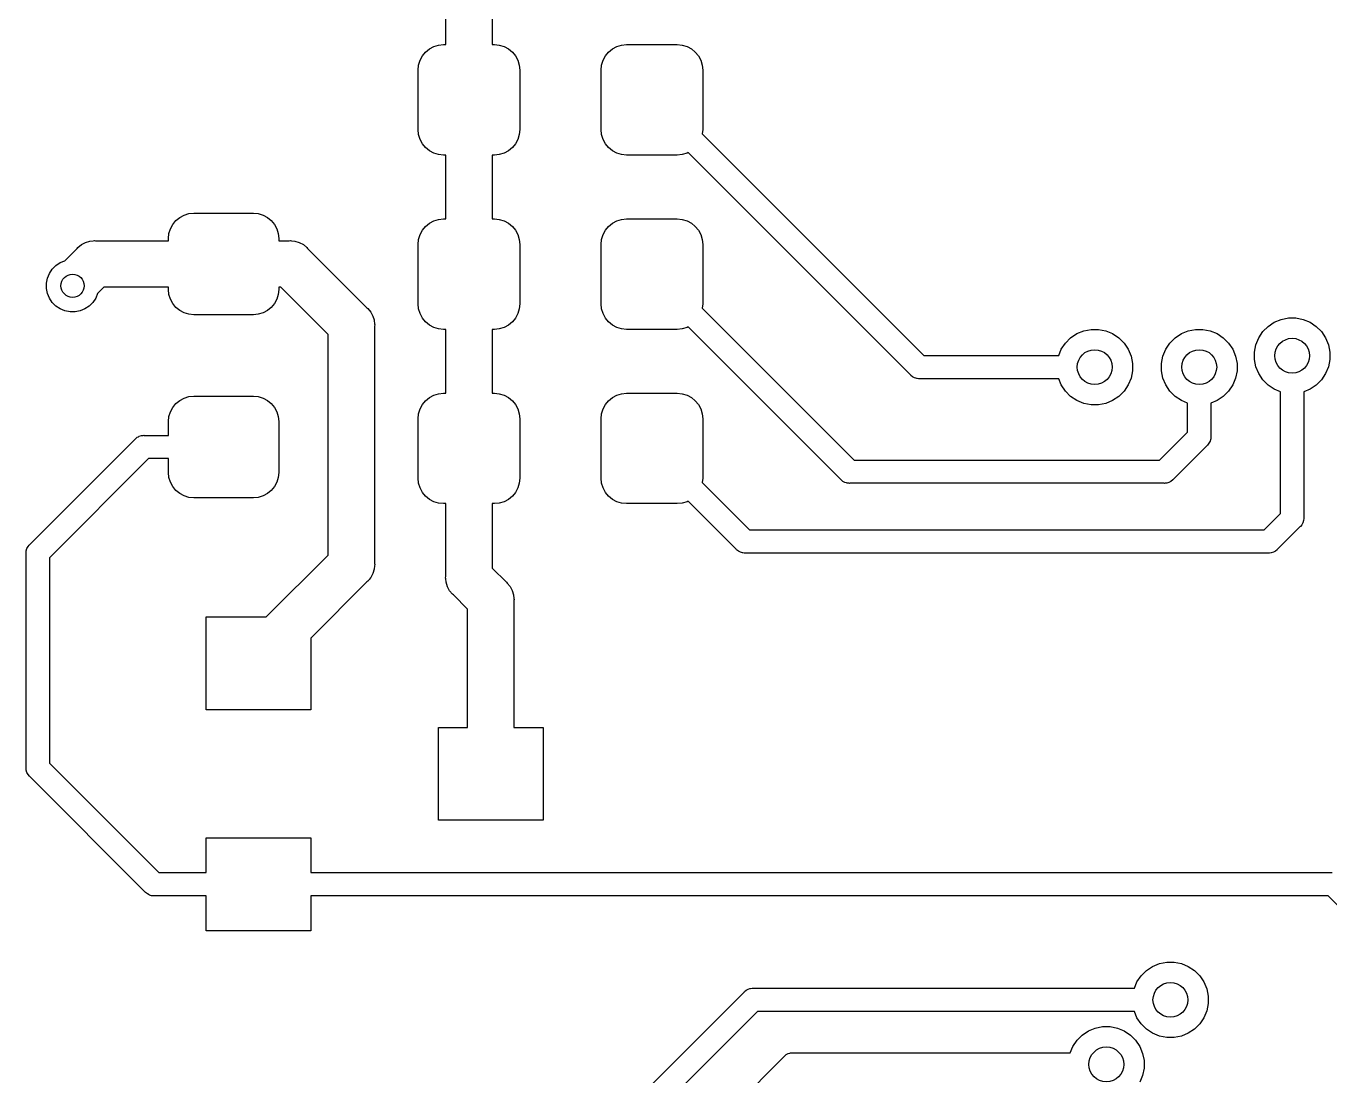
# Model space of a CAD drawing. Extents: x 1 to 84, y 1 to 137.
# Drawn here: x 1.4 to 12.62, y 57.5 to 66.53 of the extents above; entities that cross this region are included whole.
import ezdxf

# ---------------------------------------------------------------- set-up
doc = ezdxf.new("R2010")
doc.units = 0
doc.layers.add('BLACK', color=7, linetype='CONTINUOUS')

msp = doc.modelspace()

# ---------------------------------------------------------------- linework, layer by layer
at = {"layer": 'BLACK', "linetype": 'CONTINUOUS'}
for p, q in [((5.0125, 66.375), (5.0125, 66.925)), ((5.4125, 66.925), (5.4125, 66.375)), ((4.87222, 66.3381), (4.91004, 66.3583)), ((4.91004, 66.3583), (4.95107, 66.3708)), ((4.95107, 66.3708), (4.99375, 66.375)), ((4.99375, 66.375), (5.0125, 66.375)), ((5.4125, 66.375), (5.43125, 66.375)), ((5.43125, 66.375), (5.47393, 66.3708)), ((5.47393, 66.3708), (5.51496, 66.3583)), ((5.51496, 66.3583), (5.55278, 66.3381)), ((6.44722, 66.3381), (6.48504, 66.3583)), ((6.48504, 66.3583), (6.52607, 66.3708)), ((6.52607, 66.3708), (6.56875, 66.375)), ((6.56875, 66.375), (7.00625, 66.375)), ((7.00625, 66.375), (7.04893, 66.3708)), ((7.04893, 66.3708), (7.08996, 66.3583)), ((7.08996, 66.3583), (7.12778, 66.3381)), ((4.7792, 66.1989), (4.79165, 66.24)), ((4.79165, 66.24), (4.81187, 66.2778)), ((4.81187, 66.2778), (4.83907, 66.3109)), ((4.83907, 66.3109), (4.87222, 66.3381)), ((5.55278, 66.3381), (5.58593, 66.3109)), ((5.58593, 66.3109), (5.61313, 66.2778)), ((5.61313, 66.2778), (5.63335, 66.24)), ((5.63335, 66.24), (5.6458, 66.1989)), ((6.3542, 66.1989), (6.36665, 66.24)), ((6.36665, 66.24), (6.38687, 66.2778)), ((6.38687, 66.2778), (6.41407, 66.3109)), ((6.41407, 66.3109), (6.44722, 66.3381)), ((7.12778, 66.3381), (7.16093, 66.3109)), ((7.16093, 66.3109), (7.18813, 66.2778)), ((7.18813, 66.2778), (7.20835, 66.24)), ((7.20835, 66.24), (7.2208, 66.1989)), ((4.775, 66.1562), (4.7792, 66.1989)), ((4.775, 65.6437), (4.775, 66.1562)), ((5.6458, 66.1989), (5.65, 66.1562)), ((5.65, 66.1562), (5.65, 65.6437)), ((6.35, 66.1562), (6.3542, 66.1989)), ((6.35, 65.6437), (6.35, 66.1562)), ((7.2208, 66.1989), (7.225, 66.1562)), ((7.225, 66.1562), (7.225, 65.6437)), ((4.7792, 65.6011), (4.775, 65.6437)), ((4.79165, 65.56), (4.7792, 65.6011)), ((4.81187, 65.5222), (4.79165, 65.56)), ((5.63335, 65.56), (5.61313, 65.5222)), ((5.6458, 65.6011), (5.63335, 65.56)), ((5.65, 65.6437), (5.6458, 65.6011)), ((6.3542, 65.6011), (6.35, 65.6437)), ((6.36665, 65.56), (6.3542, 65.6011)), ((6.38687, 65.5222), (6.36665, 65.56)), ((7.225, 65.6437), (7.22143, 65.6075)), ((7.22143, 65.6075), (9.12892, 63.7)), ((4.83907, 65.4891), (4.81187, 65.5222)), ((4.87222, 65.4619), (4.83907, 65.4891)), ((4.91004, 65.4417), (4.87222, 65.4619)), ((5.55278, 65.4619), (5.51496, 65.4417)), ((5.58593, 65.4891), (5.55278, 65.4619)), ((5.61313, 65.5222), (5.58593, 65.4891)), ((6.41407, 65.4891), (6.38687, 65.5222)), ((6.44722, 65.4619), (6.41407, 65.4891)), ((6.48504, 65.4417), (6.44722, 65.4619)), ((7.09939, 65.4467), (7.08996, 65.4417)), ((9.01332, 63.5328), (7.09939, 65.4467)), ((4.95107, 65.4292), (4.91004, 65.4417)), ((4.99375, 65.425), (4.95107, 65.4292)), ((5.0125, 65.425), (4.99375, 65.425)), ((5.0125, 64.875), (5.0125, 65.425)), ((5.43125, 65.425), (5.4125, 65.425)), ((5.4125, 65.425), (5.4125, 64.875)), ((5.47393, 65.4292), (5.43125, 65.425)), ((5.51496, 65.4417), (5.47393, 65.4292)), ((6.52607, 65.4292), (6.48504, 65.4417)), ((6.56875, 65.425), (6.52607, 65.4292)), ((7.00625, 65.425), (6.56875, 65.425)), ((7.04893, 65.4292), (7.00625, 65.425)), ((7.08996, 65.4417), (7.04893, 65.4292)), ((2.68907, 64.8609), (2.72222, 64.8881)), ((2.72222, 64.8881), (2.76004, 64.9083)), ((2.76004, 64.9083), (2.80107, 64.9208)), ((2.80107, 64.9208), (2.84375, 64.925)), ((2.84375, 64.925), (3.35625, 64.925)), ((3.35625, 64.925), (3.39893, 64.9208)), ((3.39893, 64.9208), (3.43996, 64.9083)), ((3.43996, 64.9083), (3.47778, 64.8881)), ((3.47778, 64.8881), (3.51093, 64.8609)), ((2.6292, 64.7489), (2.64165, 64.79)), ((2.64165, 64.79), (2.66187, 64.8278)), ((2.66187, 64.8278), (2.68907, 64.8609)), ((3.51093, 64.8609), (3.53813, 64.8278)), ((3.53813, 64.8278), (3.55835, 64.79)), ((3.55835, 64.79), (3.5708, 64.7489)), ((4.79165, 64.74), (4.81187, 64.7778)), ((4.81187, 64.7778), (4.83907, 64.8109)), ((4.83907, 64.8109), (4.87222, 64.8381)), ((4.87222, 64.8381), (4.91004, 64.8583)), ((4.91004, 64.8583), (4.95107, 64.8708)), ((4.95107, 64.8708), (4.99375, 64.875)), ((4.99375, 64.875), (5.0125, 64.875)), ((5.4125, 64.875), (5.43125, 64.875)), ((5.43125, 64.875), (5.47393, 64.8708)), ((5.47393, 64.8708), (5.51496, 64.8583)), ((5.51496, 64.8583), (5.55278, 64.8381)), ((5.55278, 64.8381), (5.58593, 64.8109)), ((5.58593, 64.8109), (5.61313, 64.7778)), ((5.61313, 64.7778), (5.63335, 64.74)), ((6.36665, 64.74), (6.38687, 64.7778)), ((6.38687, 64.7778), (6.41407, 64.8109)), ((6.41407, 64.8109), (6.44722, 64.8381)), ((6.44722, 64.8381), (6.48504, 64.8583)), ((6.48504, 64.8583), (6.52607, 64.8708)), ((6.52607, 64.8708), (6.56875, 64.875)), ((6.56875, 64.875), (7.00625, 64.875)), ((7.00625, 64.875), (7.04893, 64.8708)), ((7.04893, 64.8708), (7.08996, 64.8583)), ((7.08996, 64.8583), (7.12778, 64.8381)), ((7.12778, 64.8381), (7.16093, 64.8109)), ((7.16093, 64.8109), (7.18813, 64.7778)), ((7.18813, 64.7778), (7.20835, 64.74)), ((1.87585, 64.6546), (1.91059, 64.6732)), ((1.91059, 64.6732), (1.94829, 64.6846)), ((1.94829, 64.6846), (1.97768, 64.6875)), ((1.97768, 64.6875), (1.97769, 64.6875)), ((1.97769, 64.6875), (1.9875, 64.6885)), ((1.9875, 64.6885), (1.99731, 64.6875)), ((1.99731, 64.6875), (2.625, 64.6875)), ((2.625, 64.7062), (2.6292, 64.7489)), ((2.625, 64.6875), (2.625, 64.7062)), ((3.5708, 64.7489), (3.575, 64.7062)), ((3.575, 64.7062), (3.575, 64.6875)), ((3.575, 64.6875), (3.66519, 64.6875)), ((3.66519, 64.6875), (3.675, 64.6885)), ((3.675, 64.6885), (3.68481, 64.6875)), ((3.68481, 64.6875), (3.68482, 64.6875)), ((3.68482, 64.6875), (3.71421, 64.6846)), ((3.71421, 64.6846), (3.75191, 64.6732)), ((3.75191, 64.6732), (3.78665, 64.6546)), ((4.775, 64.6562), (4.7792, 64.6989)), ((4.7792, 64.6989), (4.79165, 64.74)), ((5.63335, 64.74), (5.6458, 64.6989)), ((5.6458, 64.6989), (5.65, 64.6562)), ((6.35, 64.6562), (6.3542, 64.6989)), ((6.3542, 64.6989), (6.36665, 64.74)), ((7.20835, 64.74), (7.2208, 64.6989)), ((7.2208, 64.6989), (7.225, 64.6562)), ((1.7329, 64.5157), (1.83913, 64.622)), ((1.83913, 64.622), (1.84539, 64.6296)), ((1.84539, 64.6296), (1.87585, 64.6546)), ((3.78665, 64.6546), (3.8171, 64.6296)), ((3.8171, 64.6296), (3.82337, 64.622)), ((3.82337, 64.622), (4.33448, 64.1109)), ((4.775, 64.1437), (4.775, 64.6562)), ((5.65, 64.6562), (5.65, 64.1437)), ((6.35, 64.1437), (6.35, 64.6562)), ((7.225, 64.6562), (7.225, 64.1437)), ((1.60061, 64.4066), (1.62523, 64.4434)), ((1.62523, 64.4434), (1.65657, 64.4748)), ((1.65657, 64.4748), (1.69342, 64.4994)), ((1.69342, 64.4994), (1.7329, 64.5157)), ((1.575, 64.3222), (1.58365, 64.3656)), ((1.575, 64.2778), (1.575, 64.3222)), ((1.58365, 64.3656), (1.60061, 64.4066)), ((1.58365, 64.2344), (1.575, 64.2778)), ((1.60061, 64.1934), (1.58365, 64.2344)), ((2.01575, 64.2329), (1.99939, 64.1934)), ((2.07034, 64.2875), (2.01575, 64.2329)), ((2.625, 64.2875), (2.07034, 64.2875)), ((2.625, 64.2687), (2.625, 64.2875)), ((2.6292, 64.2261), (2.625, 64.2687)), ((2.64165, 64.185), (2.6292, 64.2261)), ((3.5708, 64.2261), (3.55835, 64.185)), ((3.575, 64.2687), (3.5708, 64.2261)), ((3.59216, 64.2875), (3.575, 64.2875)), ((3.575, 64.2875), (3.575, 64.2687)), ((4, 63.8797), (3.59216, 64.2875)), ((1.62523, 64.1566), (1.60061, 64.1934)), ((1.65657, 64.1252), (1.62523, 64.1566)), ((1.69342, 64.1006), (1.65657, 64.1252)), ((1.73437, 64.0836), (1.69342, 64.1006)), ((1.90658, 64.1006), (1.86563, 64.0836)), ((1.94343, 64.1252), (1.90658, 64.1006)), ((1.97477, 64.1566), (1.94343, 64.1252)), ((1.99939, 64.1934), (1.97477, 64.1566)), ((2.66187, 64.1472), (2.64165, 64.185)), ((2.68907, 64.1141), (2.66187, 64.1472)), ((2.72222, 64.0869), (2.68907, 64.1141)), ((3.51093, 64.1141), (3.47778, 64.0869)), ((3.53813, 64.1472), (3.51093, 64.1141)), ((3.55835, 64.185), (3.53813, 64.1472)), ((4.33448, 64.1109), (4.34211, 64.1046)), ((4.34211, 64.1046), (4.3671, 64.0742)), ((4.7792, 64.1011), (4.775, 64.1437)), ((4.79165, 64.06), (4.7792, 64.1011)), ((5.6458, 64.1011), (5.63335, 64.06)), ((5.65, 64.1437), (5.6458, 64.1011)), ((6.3542, 64.1011), (6.35, 64.1437)), ((6.36665, 64.06), (6.3542, 64.1011)), ((7.225, 64.1437), (7.22143, 64.1075)), ((7.22143, 64.1075), (8.52892, 62.8)), ((1.77784, 64.075), (1.73437, 64.0836)), ((1.82216, 64.075), (1.77784, 64.075)), ((1.86563, 64.0836), (1.82216, 64.075)), ((2.76004, 64.0667), (2.72222, 64.0869)), ((2.80107, 64.0542), (2.76004, 64.0667)), ((2.84375, 64.05), (2.80107, 64.0542)), ((3.35625, 64.05), (2.84375, 64.05)), ((3.39893, 64.0542), (3.35625, 64.05)), ((3.43996, 64.0667), (3.39893, 64.0542)), ((3.47778, 64.0869), (3.43996, 64.0667)), ((4.3671, 64.0742), (4.37465, 64.06)), ((4.37465, 64.06), (4.38567, 64.0394)), ((4.38567, 64.0394), (4.3954, 64.0073)), ((4.3954, 64.0073), (4.3971, 64.0017)), ((4.3971, 64.0017), (4.4, 63.9723)), ((4.81187, 64.0222), (4.79165, 64.06)), ((4.83907, 63.9891), (4.81187, 64.0222)), ((4.87222, 63.9619), (4.83907, 63.9891)), ((5.58593, 63.9891), (5.55278, 63.9619)), ((5.61313, 64.0222), (5.58593, 63.9891)), ((5.63335, 64.06), (5.61313, 64.0222)), ((6.38687, 64.0222), (6.36665, 64.06)), ((6.41407, 63.9891), (6.38687, 64.0222)), ((6.44722, 63.9619), (6.41407, 63.9891)), ((12.0926, 63.9502), (12.1458, 63.9858)), ((12.1458, 63.9858), (12.205, 64.0103)), ((12.205, 64.0103), (12.2677, 64.0228)), ((12.2677, 64.0228), (12.3318, 64.0228)), ((12.3318, 64.0228), (12.3946, 64.0103)), ((12.3946, 64.0103), (12.4537, 63.9858)), ((12.4537, 63.9858), (12.5069, 63.9502)), ((4, 61.9828), (4, 63.8797)), ((4.4, 63.9723), (4.4, 63.9723)), ((4.4, 63.9723), (4.40097, 63.9625)), ((4.40097, 63.9625), (4.4, 63.9527)), ((4.4, 63.9527), (4.4, 61.9098)), ((4.91004, 63.9417), (4.87222, 63.9619)), ((4.95107, 63.9292), (4.91004, 63.9417)), ((4.99375, 63.925), (4.95107, 63.9292)), ((5.0125, 63.925), (4.99375, 63.925)), ((5.0125, 63.375), (5.0125, 63.925)), ((5.43125, 63.925), (5.4125, 63.925)), ((5.4125, 63.925), (5.4125, 63.375)), ((5.47393, 63.9292), (5.43125, 63.925)), ((5.51496, 63.9417), (5.47393, 63.9292)), ((5.55278, 63.9619), (5.51496, 63.9417)), ((6.48504, 63.9417), (6.44722, 63.9619)), ((6.52607, 63.9292), (6.48504, 63.9417)), ((6.56875, 63.925), (6.52607, 63.9292)), ((7.00625, 63.925), (6.56875, 63.925)), ((7.04893, 63.9292), (7.00625, 63.925)), ((7.08996, 63.9417), (7.04893, 63.9292)), ((7.09939, 63.9467), (7.08996, 63.9417)), ((8.41332, 62.6328), (7.09939, 63.9467)), ((10.3928, 63.8524), (10.4461, 63.888)), ((10.4461, 63.888), (10.5052, 63.9125)), ((10.5052, 63.9125), (10.568, 63.925)), ((10.568, 63.925), (10.632, 63.925)), ((10.632, 63.925), (10.6948, 63.9125)), ((10.6948, 63.9125), (10.7539, 63.888)), ((10.7539, 63.888), (10.8072, 63.8524)), ((11.2928, 63.8524), (11.3461, 63.888)), ((11.3461, 63.888), (11.4052, 63.9125)), ((11.4052, 63.9125), (11.468, 63.925)), ((11.468, 63.925), (11.532, 63.925)), ((11.532, 63.925), (11.5948, 63.9125)), ((11.5948, 63.9125), (11.6539, 63.888)), ((11.6539, 63.888), (11.7072, 63.8524)), ((12.0117, 63.8517), (12.0473, 63.905)), ((12.0473, 63.905), (12.0926, 63.9502)), ((12.5069, 63.9502), (12.5522, 63.905)), ((12.5522, 63.905), (12.5878, 63.8517)), ((10.312, 63.7539), (10.3476, 63.8072)), ((10.3476, 63.8072), (10.3928, 63.8524)), ((10.8072, 63.8524), (10.8524, 63.8072)), ((10.8524, 63.8072), (10.888, 63.7539)), ((11.212, 63.7539), (11.2476, 63.8072)), ((11.2476, 63.8072), (11.2928, 63.8524)), ((11.7072, 63.8524), (11.7524, 63.8072)), ((11.7524, 63.8072), (11.788, 63.7539)), ((11.9748, 63.7298), (11.9872, 63.7926)), ((11.9872, 63.7926), (12.0117, 63.8517)), ((12.5878, 63.8517), (12.6123, 63.7926)), ((12.6123, 63.7926), (12.6248, 63.7298)), ((9.12892, 63.7), (10.2896, 63.7)), ((10.2896, 63.7), (10.312, 63.7539)), ((10.888, 63.7539), (10.9125, 63.6948)), ((10.9125, 63.6948), (10.925, 63.632)), ((11.175, 63.632), (11.1875, 63.6948)), ((11.1875, 63.6948), (11.212, 63.7539)), ((11.788, 63.7539), (11.8125, 63.6948)), ((11.8125, 63.6948), (11.825, 63.632)), ((11.9748, 63.6658), (11.9748, 63.7298)), ((11.9872, 63.603), (11.9748, 63.6658)), ((12.6248, 63.6658), (12.6123, 63.603)), ((12.6248, 63.7298), (12.6248, 63.6658)), ((10.925, 63.568), (10.9125, 63.5052)), ((10.925, 63.632), (10.925, 63.568)), ((11.175, 63.568), (11.175, 63.632)), ((11.1875, 63.5052), (11.175, 63.568)), ((11.825, 63.568), (11.8125, 63.5052)), ((11.825, 63.632), (11.825, 63.568)), ((12.0117, 63.5438), (11.9872, 63.603)), ((12.0473, 63.4906), (12.0117, 63.5438)), ((12.5878, 63.5438), (12.5522, 63.4906)), ((12.6123, 63.603), (12.5878, 63.5438)), ((9.01645, 63.5289), (9.01332, 63.5328)), ((9.03167, 63.5165), (9.01645, 63.5289)), ((9.04905, 63.5072), (9.03167, 63.5165)), ((9.0606, 63.5037), (9.04905, 63.5072)), ((9.0679, 63.5014), (9.0606, 63.5037)), ((9.0699, 63.5012), (9.0679, 63.5014)), ((9.0826, 63.5), (9.0699, 63.5012)), ((9.0875, 63.4995), (9.0826, 63.5)), ((9.0826, 63.5), (9.0826, 63.5)), ((9.09239, 63.5), (9.0875, 63.4995)), ((10.2896, 63.5), (9.09239, 63.5)), ((10.312, 63.4461), (10.2896, 63.5)), ((10.3476, 63.3928), (10.312, 63.4461)), ((10.888, 63.4461), (10.8524, 63.3928)), ((10.9125, 63.5052), (10.888, 63.4461)), ((11.212, 63.4461), (11.1875, 63.5052)), ((11.2476, 63.3928), (11.212, 63.4461)), ((11.788, 63.4461), (11.7524, 63.3928)), ((11.8125, 63.5052), (11.788, 63.4461)), ((12.0926, 63.4453), (12.0473, 63.4906)), ((12.1458, 63.4098), (12.0926, 63.4453)), ((12.5069, 63.4453), (12.4537, 63.4098)), ((12.5522, 63.4906), (12.5069, 63.4453)), ((2.68907, 63.2859), (2.72222, 63.3131)), ((2.72222, 63.3131), (2.76004, 63.3333)), ((2.76004, 63.3333), (2.80107, 63.3458)), ((2.80107, 63.3458), (2.84375, 63.35)), ((2.84375, 63.35), (3.35625, 63.35)), ((3.35625, 63.35), (3.39893, 63.3458)), ((3.39893, 63.3458), (3.43996, 63.3333)), ((3.43996, 63.3333), (3.47778, 63.3131)), ((3.47778, 63.3131), (3.51093, 63.2859)), ((4.83907, 63.3109), (4.87222, 63.3381)), ((4.87222, 63.3381), (4.91004, 63.3583)), ((4.91004, 63.3583), (4.95107, 63.3708)), ((4.95107, 63.3708), (4.99375, 63.375)), ((4.99375, 63.375), (5.0125, 63.375)), ((5.4125, 63.375), (5.43125, 63.375)), ((5.43125, 63.375), (5.47393, 63.3708)), ((5.47393, 63.3708), (5.51496, 63.3583)), ((5.51496, 63.3583), (5.55278, 63.3381)), ((5.55278, 63.3381), (5.58593, 63.3109)), ((6.41407, 63.3109), (6.44722, 63.3381)), ((6.44722, 63.3381), (6.48504, 63.3583)), ((6.48504, 63.3583), (6.52607, 63.3708)), ((6.52607, 63.3708), (6.56875, 63.375)), ((6.56875, 63.375), (7.00625, 63.375)), ((7.00625, 63.375), (7.04893, 63.3708)), ((7.04893, 63.3708), (7.08996, 63.3583)), ((7.08996, 63.3583), (7.12778, 63.3381)), ((7.12778, 63.3381), (7.16093, 63.3109)), ((10.3928, 63.3476), (10.3476, 63.3928)), ((10.4461, 63.312), (10.3928, 63.3476)), ((10.5052, 63.2875), (10.4461, 63.312)), ((10.7539, 63.312), (10.6948, 63.2875)), ((10.8072, 63.3476), (10.7539, 63.312)), ((10.8524, 63.3928), (10.8072, 63.3476)), ((11.2928, 63.3476), (11.2476, 63.3928)), ((11.3461, 63.312), (11.2928, 63.3476)), ((11.4, 63.2896), (11.3461, 63.312)), ((11.6539, 63.312), (11.6, 63.2896)), ((11.7072, 63.3476), (11.6539, 63.312)), ((11.7524, 63.3928), (11.7072, 63.3476)), ((12.1998, 63.3874), (12.1458, 63.4098)), ((12.1998, 62.3412), (12.1998, 63.3874)), ((12.4537, 63.4098), (12.3998, 63.3874)), ((12.3998, 63.3874), (12.3998, 62.3046)), ((2.6292, 63.1739), (2.64165, 63.215)), ((2.64165, 63.215), (2.66187, 63.2528)), ((2.66187, 63.2528), (2.68907, 63.2859)), ((3.51093, 63.2859), (3.53813, 63.2528)), ((3.53813, 63.2528), (3.55835, 63.215)), ((3.55835, 63.215), (3.5708, 63.1739)), ((4.775, 63.1562), (4.7792, 63.1989)), ((4.7792, 63.1989), (4.79165, 63.24)), ((4.79165, 63.24), (4.81187, 63.2778)), ((4.81187, 63.2778), (4.83907, 63.3109)), ((5.58593, 63.3109), (5.61313, 63.2778)), ((5.61313, 63.2778), (5.63335, 63.24)), ((5.63335, 63.24), (5.6458, 63.1989)), ((5.6458, 63.1989), (5.65, 63.1562)), ((6.35, 63.1562), (6.3542, 63.1989)), ((6.3542, 63.1989), (6.36665, 63.24)), ((6.36665, 63.24), (6.38687, 63.2778)), ((6.38687, 63.2778), (6.41407, 63.3109)), ((7.16093, 63.3109), (7.18813, 63.2778)), ((7.18813, 63.2778), (7.20835, 63.24)), ((7.20835, 63.24), (7.2208, 63.1989)), ((7.2208, 63.1989), (7.225, 63.1562)), ((10.568, 63.275), (10.5052, 63.2875)), ((10.632, 63.275), (10.568, 63.275)), ((10.6948, 63.2875), (10.632, 63.275)), ((11.4, 63.0414), (11.4, 63.2896)), ((11.6, 63.2896), (11.6, 63.0049)), ((2.625, 63.1312), (2.6292, 63.1739)), ((2.625, 63.0125), (2.625, 63.1312)), ((3.5708, 63.1739), (3.575, 63.1312)), ((3.575, 63.1312), (3.575, 62.6937)), ((4.775, 62.6437), (4.775, 63.1562)), ((5.65, 63.1562), (5.65, 62.6437)), ((6.35, 62.6437), (6.35, 63.1562)), ((7.225, 63.1562), (7.225, 62.6437)), ((1.43276, 62.0742), (2.33832, 62.9797)), ((2.33832, 62.9797), (2.34145, 62.9836)), ((2.34145, 62.9836), (2.35668, 62.996)), ((2.35668, 62.996), (2.36608, 63.0011)), ((2.36608, 63.0011), (2.37405, 63.0053)), ((2.37405, 63.0053), (2.3929, 63.0111)), ((2.3929, 63.0111), (2.39472, 63.0112)), ((2.39472, 63.0112), (2.4076, 63.0125)), ((2.4076, 63.0125), (2.4125, 63.013)), ((2.4076, 63.0125), (2.4076, 63.0125)), ((2.4125, 63.013), (2.4174, 63.0125)), ((2.4174, 63.0125), (2.625, 63.0125)), ((11.1586, 62.8), (11.4, 63.0414)), ((11.5975, 62.9769), (11.5928, 62.9615)), ((11.5986, 62.9804), (11.5975, 62.9769)), ((11.5991, 62.9858), (11.5986, 62.9804)), ((11.6, 62.9951), (11.5991, 62.9858)), ((11.6, 63.0049), (11.6005, 63)), ((11.6005, 63), (11.6, 62.9951)), ((11.6, 62.9951), (11.6, 62.9951)), ((11.5672, 62.9258), (11.2742, 62.6328)), ((11.5711, 62.9289), (11.5672, 62.9258)), ((11.5835, 62.9442), (11.5711, 62.9289)), ((11.5928, 62.9615), (11.5835, 62.9442)), ((2.45392, 62.8125), (1.6, 61.9586)), ((2.625, 62.8125), (2.45392, 62.8125)), ((2.625, 62.6937), (2.625, 62.8125)), ((8.52892, 62.8), (11.1586, 62.8)), ((2.6292, 62.6511), (2.625, 62.6937)), ((2.64165, 62.61), (2.6292, 62.6511)), ((3.5708, 62.6511), (3.55835, 62.61)), ((3.575, 62.6937), (3.5708, 62.6511)), ((4.7792, 62.6011), (4.775, 62.6437)), ((5.65, 62.6437), (5.6458, 62.6011)), ((6.3542, 62.6011), (6.35, 62.6437)), ((7.225, 62.6437), (7.22143, 62.6075)), ((2.66187, 62.5722), (2.64165, 62.61)), ((2.68907, 62.5391), (2.66187, 62.5722)), ((2.72222, 62.5119), (2.68907, 62.5391)), ((3.51093, 62.5391), (3.47778, 62.5119)), ((3.53813, 62.5722), (3.51093, 62.5391)), ((3.55835, 62.61), (3.53813, 62.5722)), ((4.79165, 62.56), (4.7792, 62.6011)), ((4.81187, 62.5222), (4.79165, 62.56)), ((5.63335, 62.56), (5.61313, 62.5222)), ((5.6458, 62.6011), (5.63335, 62.56)), ((6.36665, 62.56), (6.3542, 62.6011)), ((6.38687, 62.5222), (6.36665, 62.56)), ((7.22143, 62.6075), (7.62892, 62.2)), ((8.41645, 62.6289), (8.41332, 62.6328)), ((8.43168, 62.6165), (8.41645, 62.6289)), ((8.44905, 62.6072), (8.43168, 62.6165)), ((8.46218, 62.6032), (8.44905, 62.6072)), ((8.4679, 62.6014), (8.46218, 62.6032)), ((8.4699, 62.6013), (8.4679, 62.6014)), ((8.4826, 62.6), (8.4699, 62.6013)), ((8.4875, 62.5995), (8.4826, 62.6)), ((8.4826, 62.6), (8.4826, 62.6)), ((8.4924, 62.6), (8.4875, 62.5995)), ((11.1951, 62.6), (8.4924, 62.6)), ((11.2, 62.5995), (11.1951, 62.6)), ((11.2049, 62.6), (11.2, 62.5995)), ((11.2196, 62.6014), (11.2049, 62.6)), ((11.2049, 62.6), (11.2049, 62.6)), ((11.2385, 62.6072), (11.2196, 62.6014)), ((11.2558, 62.6165), (11.2385, 62.6072)), ((11.2711, 62.6289), (11.2558, 62.6165)), ((11.2742, 62.6328), (11.2711, 62.6289)), ((2.76004, 62.4917), (2.72222, 62.5119)), ((2.80107, 62.4792), (2.76004, 62.4917)), ((2.84375, 62.475), (2.80107, 62.4792)), ((3.35625, 62.475), (2.84375, 62.475)), ((3.39893, 62.4792), (3.35625, 62.475)), ((3.43996, 62.4917), (3.39893, 62.4792)), ((3.47778, 62.5119), (3.43996, 62.4917)), ((4.83907, 62.4891), (4.81187, 62.5222)), ((4.87222, 62.4619), (4.83907, 62.4891)), ((4.91004, 62.4417), (4.87222, 62.4619)), ((4.95107, 62.4292), (4.91004, 62.4417)), ((4.99375, 62.425), (4.95107, 62.4292)), ((5.0125, 62.425), (4.99375, 62.425)), ((5.0125, 61.7973), (5.0125, 62.425)), ((5.43125, 62.425), (5.4125, 62.425)), ((5.4125, 62.425), (5.4125, 61.8703)), ((5.47393, 62.4292), (5.43125, 62.425)), ((5.51496, 62.4417), (5.47393, 62.4292)), ((5.55278, 62.4619), (5.51496, 62.4417)), ((5.58593, 62.4891), (5.55278, 62.4619)), ((5.61313, 62.5222), (5.58593, 62.4891)), ((6.41407, 62.4891), (6.38687, 62.5222)), ((6.44722, 62.4619), (6.41407, 62.4891)), ((6.48504, 62.4417), (6.44722, 62.4619)), ((6.52607, 62.4292), (6.48504, 62.4417)), ((6.56875, 62.425), (6.52607, 62.4292)), ((7.00625, 62.425), (6.56875, 62.425)), ((7.04893, 62.4292), (7.00625, 62.425)), ((7.08996, 62.4417), (7.04893, 62.4292)), ((7.09939, 62.4467), (7.08996, 62.4417)), ((7.51332, 62.0328), (7.09939, 62.4467)), ((12.0586, 62.2), (12.1998, 62.3412)), ((12.3998, 62.3046), (12.4002, 62.2998)), ((7.62892, 62.2), (12.0586, 62.2)), ((12.367, 62.2256), (12.1742, 62.0328)), ((12.3708, 62.2287), (12.367, 62.2256)), ((12.3833, 62.2439), (12.3708, 62.2287)), ((12.3893, 62.2552), (12.3833, 62.2439)), ((12.3926, 62.2613), (12.3893, 62.2552)), ((12.3983, 62.2801), (12.3926, 62.2613)), ((12.3985, 62.282), (12.3983, 62.2801)), ((12.3998, 62.2949), (12.3985, 62.282)), ((12.4002, 62.2998), (12.3998, 62.2949)), ((12.3998, 62.2949), (12.3998, 62.2949)), ((1.39952, 62), (1.40145, 62.0196)), ((1.4, 61.9951), (1.39952, 62)), ((1.4, 60.1549), (1.4, 61.9951)), ((1.40145, 62.0196), (1.40717, 62.0385)), ((1.40717, 62.0385), (1.41645, 62.0558)), ((1.41645, 62.0558), (1.42582, 62.0672)), ((1.42582, 62.0672), (1.42895, 62.0711)), ((1.42895, 62.0711), (1.43276, 62.0742)), ((3.46716, 61.45), (4, 61.9828)), ((7.51645, 62.0289), (7.51332, 62.0328)), ((7.53167, 62.0165), (7.51645, 62.0289)), ((7.53898, 62.0125), (7.53167, 62.0165)), ((7.54905, 62.0072), (7.53898, 62.0125)), ((7.5679, 62.0014), (7.54905, 62.0072)), ((7.56972, 62.0013), (7.5679, 62.0014)), ((7.5826, 62), (7.56972, 62.0013)), ((7.5875, 61.9995), (7.5826, 62)), ((7.5826, 62), (7.5826, 62)), ((7.5924, 62), (7.5875, 61.9995)), ((12.0951, 62), (7.5924, 62)), ((12.1, 61.9995), (12.0951, 62)), ((12.1049, 62), (12.1, 61.9995)), ((12.1196, 62.0014), (12.1049, 62)), ((12.1049, 62), (12.1049, 62)), ((12.1385, 62.0072), (12.1196, 62.0014)), ((12.1558, 62.0165), (12.1385, 62.0072)), ((12.1711, 62.0289), (12.1558, 62.0165)), ((12.1742, 62.0328), (12.1711, 62.0289)), ((1.6, 61.9586), (1.6, 60.1914)), ((4.3971, 61.8608), (4.38567, 61.8231)), ((4.4, 61.8902), (4.3971, 61.8608)), ((4.4, 61.9098), (4.40097, 61.9)), ((4.40097, 61.9), (4.4, 61.8902)), ((4.4, 61.8902), (4.4, 61.8902)), ((5.4125, 61.8703), (5.53448, 61.7484)), ((4.33448, 61.7516), (3.85, 61.2672)), ((4.34211, 61.7579), (4.33448, 61.7516)), ((4.35, 61.7675), (4.34211, 61.7579)), ((4.35282, 61.771), (4.35, 61.7675)), ((4.3671, 61.7883), (4.35282, 61.771)), ((4.38567, 61.8231), (4.3671, 61.7883)), ((5.01153, 61.7875), (5.0125, 61.7973)), ((5.0125, 61.7777), (5.01153, 61.7875)), ((5.01539, 61.7483), (5.0125, 61.7777)), ((5.0125, 61.7777), (5.0125, 61.7777)), ((5.02683, 61.7106), (5.01539, 61.7483)), ((5.53448, 61.7484), (5.5421, 61.7421)), ((5.5421, 61.7421), (5.5671, 61.7117)), ((5.0454, 61.6758), (5.02683, 61.7106)), ((5.07039, 61.6454), (5.0454, 61.6758)), ((5.07802, 61.6391), (5.07039, 61.6454)), ((5.2, 61.5172), (5.07802, 61.6391)), ((5.5671, 61.7117), (5.58567, 61.6769)), ((5.58567, 61.6769), (5.5971, 61.6392)), ((5.5971, 61.6392), (5.6, 61.6098)), ((5.2, 60.5), (5.2, 61.5172)), ((5.6, 61.6098), (5.6, 61.6098)), ((5.6, 61.6098), (5.60097, 61.6)), ((5.60097, 61.6), (5.6, 61.5902)), ((5.6, 61.5902), (5.6, 60.5)), ((2.95, 60.65), (2.95, 61.45)), ((2.95, 61.45), (3.46716, 61.45)), ((3.85, 61.2672), (3.85, 60.65)), ((3.85, 60.65), (2.95, 60.65)), ((4.95, 59.7), (4.95, 60.5)), ((4.95, 60.5), (5.2, 60.5)), ((5.6, 60.5), (5.85, 60.5)), ((5.85, 60.5), (5.85, 59.7)), ((1.6, 60.1914), (2.54142, 59.25)), ((1.39952, 60.15), (1.4, 60.1549)), ((1.4, 60.1451), (1.39952, 60.15)), ((1.40145, 60.1304), (1.4, 60.1451)), ((1.4, 60.1451), (1.4, 60.1451)), ((1.40717, 60.1115), (1.40145, 60.1304)), ((1.41645, 60.0942), (1.40717, 60.1115)), ((1.42895, 60.0789), (1.41645, 60.0942)), ((1.43276, 60.0758), (1.42895, 60.0789)), ((2.42582, 59.0828), (1.43276, 60.0758)), ((5.85, 59.7), (4.95, 59.7)), ((2.95, 59.25), (2.95, 59.55)), ((2.95, 59.55), (3.85, 59.55)), ((3.85, 59.55), (3.85, 59.25)), ((2.54142, 59.25), (2.95, 59.25)), ((3.85, 59.25), (12.6451, 59.25)), ((2.42895, 59.0789), (2.42582, 59.0828)), ((2.44417, 59.0665), (2.42895, 59.0789)), ((2.45949, 59.0583), (2.44417, 59.0665)), ((2.46155, 59.0572), (2.45949, 59.0583)), ((2.4804, 59.0514), (2.46155, 59.0572)), ((2.5, 59.0495), (2.4804, 59.0514)), ((2.5049, 59.05), (2.5, 59.0495)), ((2.95, 59.05), (2.5049, 59.05)), ((2.95, 58.75), (2.95, 59.05)), ((12.6086, 59.05), (3.85, 59.05)), ((3.85, 59.05), (3.85, 58.75)), ((14.8398, 56.8188), (12.6086, 59.05)), ((3.85, 58.75), (2.95, 58.75)), ((10.9991, 58.3622), (11.0444, 58.4075)), ((11.0444, 58.4075), (11.0976, 58.443)), ((11.0976, 58.443), (11.1568, 58.4675)), ((11.1568, 58.4675), (11.2195, 58.48)), ((11.2195, 58.48), (11.2836, 58.48)), ((11.2836, 58.48), (11.3464, 58.4675)), ((11.3464, 58.4675), (11.4055, 58.443)), ((11.4055, 58.443), (11.4587, 58.4075)), ((11.4587, 58.4075), (11.504, 58.3622)), ((10.9412, 58.255), (10.9635, 58.309)), ((10.9635, 58.309), (10.9991, 58.3622)), ((11.504, 58.3622), (11.5396, 58.309)), ((11.5396, 58.309), (11.5641, 58.2498)), ((6.33276, 56.9742), (7.58083, 58.2223)), ((7.58083, 58.2223), (7.58396, 58.2261)), ((7.58396, 58.2261), (7.59918, 58.2386)), ((7.59918, 58.2386), (7.61656, 58.2478)), ((7.61656, 58.2478), (7.63172, 58.2524)), ((7.63172, 58.2524), (7.63541, 58.2536)), ((7.63541, 58.2536), (7.63741, 58.2538)), ((7.63741, 58.2538), (7.65011, 58.255)), ((7.65011, 58.255), (7.65501, 58.2555)), ((7.65011, 58.255), (7.65011, 58.255)), ((7.65501, 58.2555), (7.6599, 58.255)), ((7.6599, 58.255), (10.9412, 58.255)), ((11.5641, 58.2498), (11.5766, 58.187)), ((11.5766, 58.187), (11.5766, 58.123)), ((7.69643, 58.055), (6.5, 56.8586)), ((10.9412, 58.055), (7.69643, 58.055)), ((10.9635, 58.0011), (10.9412, 58.055)), ((11.5641, 58.0602), (11.5396, 58.0011)), ((11.5766, 58.123), (11.5641, 58.0602)), ((10.6052, 57.9125), (10.668, 57.925)), ((10.668, 57.925), (10.732, 57.925)), ((10.732, 57.925), (10.7948, 57.9125)), ((10.9991, 57.9478), (10.9635, 58.0011)), ((11.0444, 57.9026), (10.9991, 57.9478)), ((11.504, 57.9478), (11.4587, 57.9026)), ((11.5396, 58.0011), (11.504, 57.9478)), ((10.4476, 57.8072), (10.4928, 57.8524)), ((10.4928, 57.8524), (10.5461, 57.888)), ((10.5461, 57.888), (10.6052, 57.9125)), ((10.7948, 57.9125), (10.8539, 57.888)), ((10.8539, 57.888), (10.9072, 57.8524)), ((10.9072, 57.8524), (10.9524, 57.8072)), ((11.0976, 57.867), (11.0444, 57.9026)), ((11.1568, 57.8425), (11.0976, 57.867)), ((11.2195, 57.83), (11.1568, 57.8425)), ((11.2836, 57.83), (11.2195, 57.83)), ((11.3464, 57.8425), (11.2836, 57.83)), ((11.4055, 57.867), (11.3464, 57.8425)), ((11.4587, 57.9026), (11.4055, 57.867)), ((7.97544, 57.697), (7.9804, 57.6986)), ((7.9804, 57.6986), (7.9824, 57.6987)), ((7.9824, 57.6987), (7.9951, 57.7)), ((7.9951, 57.7), (8, 57.7005)), ((7.9951, 57.7), (7.9951, 57.7)), ((8, 57.7005), (8.00489, 57.7)), ((8.00489, 57.7), (10.3896, 57.7)), ((10.3896, 57.7), (10.412, 57.7539)), ((10.412, 57.7539), (10.4476, 57.8072)), ((10.9524, 57.8072), (10.988, 57.7539)), ((10.988, 57.7539), (11.0125, 57.6948)), ((6.67274, 56.4142), (7.92582, 57.6672)), ((7.92582, 57.6672), (7.92895, 57.6711)), ((7.92895, 57.6711), (7.94417, 57.6835)), ((7.94417, 57.6835), (7.96155, 57.6928)), ((7.96155, 57.6928), (7.97544, 57.697)), ((11.0125, 57.6948), (11.025, 57.632)), ((11.025, 57.632), (11.025, 57.568)), ((11.0125, 57.5052), (10.988, 57.4461)), ((11.025, 57.568), (11.0125, 57.5052))]:
    msp.add_line(p, q, dxfattribs=at)
at = {"layer": 'BLACK'}
for centre, radius in [((1.8, 64.3), 0.1), ((12.2998, 63.6978), 0.15), ((10.6, 63.6), 0.15), ((11.5, 63.6), 0.15), ((11.2516, 58.155), 0.15), ((10.7, 57.6), 0.15)]:
    msp.add_circle(centre, radius, dxfattribs=at)

doc.saveas('drawing.dxf')
